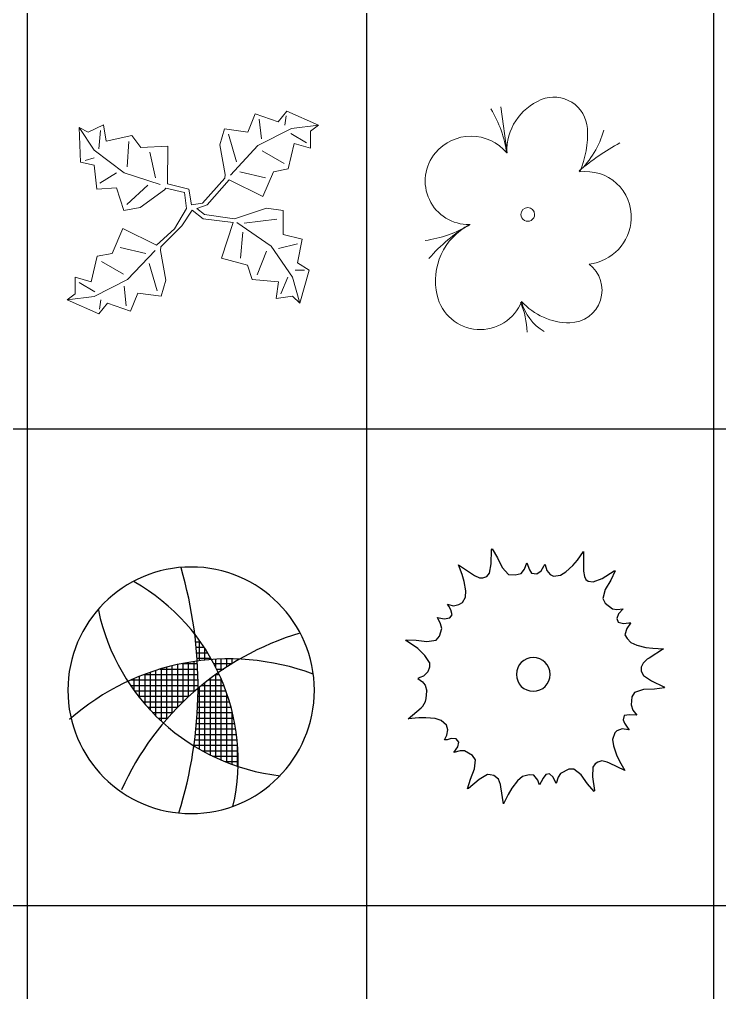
# Model space of a CAD drawing. Header units: inches. Extents: x 7658 to 73799, y 48 to 40262.
# Drawn here: x 32246 to 36501, y 19399 to 25311 of the extents above; entities that cross this region are included whole.
import ezdxf

# ---------------------------------------------------------------- set-up
doc = ezdxf.new("R2010")
doc.units = ezdxf.units.IN
doc.layers.add('www.cad-blocks.net', color=7, linetype='Continuous')

# ---------------------------------------------------------------- blocks, each defined once
blk = doc.blocks.new('A$C516926BB')
for p, q in [((20.9051, 38.5194), (20.9051, 0)), ((22.968, 38.5194), (22.968, 0)), ((25.0771, 38.5194), (25.0771, 0)), ((0, 22.1292), (62.4121, 22.1292)), ((0, 19.2339), (62.4121, 19.2339))]:
    blk.add_line(p, q)
blk = doc.blocks.new('A$C51233D82')
at = {"color": 0, "lineweight": 0}
blk.add_line((0.5, 1.0894), (0.46, 1.3692), dxfattribs=at)
for centre, major_axis, start_param, end_param in [((0.7832, 1.2237), (-0.1441, 0.1441), 3.987065, 5.883229), ((0.8332, 1.1004), (0.2381, 0.2381), 1.17084, 2.389061), ((-0.2105, 0.985), (0.5051, 0.5051), 5.639755, 6.043752), ((0.28, 0.9065), (-0.2005, 0.2005), 4.628094, 6.36748), ((0.5441, 1.3817), (0.3991, 0.3991), 4.696009, 5.218281), ((0.415, 1.2016), (0.4049, 0.4049), 5.086751, 5.557861), ((1.9024, -0.1586), (-1.0554, 1.0554), -0.2827, -0.081701), ((0.2661, 0.9182), (-0.1876, 0.1876), 0.084295, 2.370985), ((0.9784, 0.7002), (0.1946, 0.1946), 5.447061, 7.208644), ((0.6243, 0.7146), (-0.0294, 0.0294), 3.926991, 7.068583), ((0.6243, 0.7146), (0.0294, 0.0294), 2.356194, 5.497787), ((-0.0965, 1.2643), (-0.5052, 0.5052), 2.491681, 2.900251), ((0.7913, -0.2201), (0.719, 0.719), 1.323683, 1.641397), ((0.4493, 0.311), (0.273, 0.273), 1.268395, 2.585689), ((0.9639, 0.701), (-0.2049, 0.2049), 2.469289, 3.876264), ((0.8775, 0.2548), (0.1401, 0.1401), 3.939322, 6.423688), ((0.3357, 0.2845), (0.1905, 0.1905), 2.585689, 5.12575), ((0.1592, -0.0081), (0.3259, 0.3259), 5.515271, 5.917855), ((0.8769, 0.2605), (-0.2118, 0.2118), 1.034771, 1.817681), ((0.8752, 0.442), (0.2725, 0.2725), 3.080695, 3.939322)]:
    blk.add_ellipse(centre, major_axis=major_axis, ratio=1, start_param=start_param, end_param=end_param, dxfattribs=at)
blk = doc.blocks.new('A$C3068051E')
for p, q in [((0.7729, 1.0753), (0.7811, 1.0753)), ((0.7766, 1.0422), (0.8053, 1.0422)), ((0.7799, 1.0091), (0.8279, 1.0091)), ((0.7998, 0.9273), (0.7998, 1.0499)), ((0.7828, 0.9761), (0.8489, 0.9761)), ((0.8329, 0.931), (0.8329, 1.0015)), ((0.8659, 0.934), (0.8659, 0.9476)), ((0.6013, 0.5731), (0.6013, 0.8885)), ((0.6344, 0.61), (0.6344, 0.897)), ((0.6675, 0.6448), (0.6675, 0.9046)), ((0.6928, 0.9099), (0.7873, 0.9099)), ((0.7006, 0.6778), (0.7006, 0.9115)), ((0.7336, 0.7091), (0.7336, 0.9175)), ((0.7667, 0.7388), (0.7667, 0.9228)), ((0.7853, 0.943), (0.8686, 0.943)), ((0.8869, 0.9099), (0.9984, 0.9099)), ((0.899, 0.8868), (0.899, 0.9362)), ((0.9321, 0.8669), (0.9321, 0.9376)), ((0.9652, 0.8889), (0.9652, 0.9383)), ((0.9982, 0.9098), (0.9982, 0.9383)), ((1.0313, 0.9298), (1.0313, 0.9375)), ((0.436, 0.7025), (0.436, 0.8333)), ((0.4628, 0.8438), (0.7901, 0.8438)), ((0.469, 0.6626), (0.469, 0.8461)), ((0.5021, 0.6258), (0.5021, 0.858)), ((0.5352, 0.5917), (0.5352, 0.869)), ((0.5604, 0.8768), (0.7889, 0.8768)), ((0.5683, 0.56), (0.5683, 0.8792)), ((0.899, 0.3385), (0.899, 0.8437)), ((0.8991, 0.8438), (0.9198, 0.8438)), ((0.904, 0.8768), (0.9469, 0.8768)), ((0.3698, 0.7936), (0.3698, 0.8048)), ((0.3805, 0.7776), (0.7911, 0.7776)), ((0.3828, 0.8107), (0.7908, 0.8107)), ((0.4029, 0.7459), (0.4029, 0.8195)), ((0.8126, 0.7776), (0.948, 0.7776)), ((0.8329, 0.3715), (0.8329, 0.7939)), ((0.8545, 0.8107), (0.9345, 0.8107)), ((0.8659, 0.3544), (0.8659, 0.8194)), ((0.9321, 0.3238), (0.9321, 0.8163)), ((0.4039, 0.7446), (0.7733, 0.7446)), ((0.4289, 0.7115), (0.7362, 0.7115)), ((0.7905, 0.7115), (0.9719, 0.7115)), ((0.791, 0.7446), (0.9605, 0.7446)), ((0.7998, 0.3899), (0.7998, 0.767)), ((0.9652, 0.3101), (0.9652, 0.7313)), ((0.4556, 0.6784), (0.7012, 0.6784)), ((0.7895, 0.6784), (0.9823, 0.6784)), ((0.4843, 0.6453), (0.668, 0.6453)), ((0.515, 0.6123), (0.6365, 0.6123)), ((0.7864, 0.6123), (1.0001, 0.6123)), ((0.7882, 0.6453), (0.9917, 0.6453)), ((0.9982, 0.2975), (0.9982, 0.6199)), ((0.548, 0.5792), (0.6067, 0.5792)), ((0.7815, 0.5461), (1.0141, 0.5461)), ((0.7841, 0.5792), (1.0076, 0.5792)), ((0.7749, 0.48), (1.0244, 0.48)), ((0.7784, 0.513), (1.0197, 0.513)), ((0.7667, 0.4095), (0.7667, 0.4151)), ((0.7709, 0.4469), (1.0282, 0.4469)), ((0.7665, 0.4138), (1.0312, 0.4138)), ((0.8159, 0.3807), (1.0332, 0.3807)), ((1.0313, 0.286), (1.0313, 0.4119)), ((0.8797, 0.3477), (1.0344, 0.3477)), ((0.954, 0.3146), (1.0347, 0.3146))]:
    blk.add_line(p, q)
for centre, major_axis, start_param, end_param in [((0.749, 0.7479), (0.749, 0), 0, 6.283185), ((-1.7863, 0.7691), (2.5775, 0), -0.301903, 0.284066), ((-0.2169, 0.32), (1.2516, 0), -0.224312, 1.052619), ((1.4364, 1.4987), (-1.2786, 0), 0.208181, 1.455683), ((1.9128, -0.5704), (-1.74, 0), -1.277751, -0.421862), ((0.9797, -0.5204), (1.4588, 0), 1.213377, 2.297682)]:
    blk.add_ellipse(centre, major_axis=major_axis, ratio=1, start_param=start_param, end_param=end_param)
blk = doc.blocks.new('A$C412A6484')
for p, q in [((0.5186, 1.4575), (0.5207, 1.5419)), ((0.5207, 1.5419), (0.5237, 1.5478)), ((0.5237, 1.5478), (0.5559, 1.4942)), ((0.5559, 1.4942), (0.585, 1.4348)), ((1.0144, 1.4464), (1.0428, 1.4802)), ((1.0428, 1.4802), (1.0802, 1.5317)), ((1.0802, 1.5317), (1.0794, 1.4281)), ((0.3197, 1.4519), (0.4057, 1.3942)), ((0.3421, 1.3923), (0.3197, 1.4519)), ((0.5077, 1.3999), (0.5186, 1.4575)), ((0.585, 1.4348), (0.6232, 1.3931)), ((0.7001, 1.3996), (0.7208, 1.4243)), ((0.7208, 1.4243), (0.7354, 1.4631)), ((0.7354, 1.4631), (0.7522, 1.4203)), ((0.7522, 1.4203), (0.7625, 1.4005)), ((0.8228, 1.4154), (0.8382, 1.4433)), ((0.8382, 1.4433), (0.8442, 1.4551)), ((0.8442, 1.4551), (0.8457, 1.4506)), ((0.8457, 1.4506), (0.8568, 1.4165)), ((0.9726, 1.4082), (1.0144, 1.4464)), ((1.0794, 1.4281), (1.0793, 1.4133)), ((0.3547, 1.35), (0.3421, 1.3923)), ((0.4057, 1.3942), (0.418, 1.3859)), ((0.418, 1.3859), (0.4483, 1.3727)), ((0.4483, 1.3727), (0.4676, 1.3723)), ((0.4676, 1.3723), (0.4918, 1.3812)), ((0.4918, 1.3812), (0.5077, 1.3999)), ((0.6232, 1.3931), (0.6645, 1.3898)), ((0.6645, 1.3898), (0.7001, 1.3996)), ((0.7625, 1.4005), (0.7949, 1.397)), ((0.7949, 1.397), (0.8228, 1.4154)), ((0.8568, 1.4165), (0.8759, 1.3922)), ((0.8759, 1.3922), (0.8969, 1.3836)), ((0.8969, 1.3836), (0.9399, 1.3878)), ((0.9399, 1.3878), (0.9726, 1.4082)), ((1.0793, 1.4133), (1.0849, 1.3807)), ((1.0849, 1.3807), (1.0934, 1.362)), ((1.0934, 1.362), (1.1082, 1.3517)), ((1.1389, 1.3487), (1.1936, 1.3694)), ((1.1936, 1.3694), (1.2651, 1.4141)), ((1.2717, 1.4148), (1.2447, 1.3585)), ((1.2651, 1.4141), (1.2717, 1.4148)), ((0.3636, 1.2941), (0.3547, 1.35)), ((1.1082, 1.3517), (1.1389, 1.3487)), ((1.2113, 1.3014), (1.1975, 1.2466)), ((1.2447, 1.3585), (1.2113, 1.3014)), ((0.3431, 1.2216), (0.3626, 1.2555)), ((0.3626, 1.2555), (0.3636, 1.2941)), ((1.1975, 1.2466), (1.2107, 1.2181)), ((0.2603, 1.2011), (0.2538, 1.2127)), ((0.2538, 1.2127), (0.2583, 1.2114)), ((0.2583, 1.2114), (0.289, 1.2027)), ((0.2723, 1.1776), (0.2603, 1.2011)), ((0.289, 1.2027), (0.3215, 1.2101)), ((0.3215, 1.2101), (0.3431, 1.2216)), ((1.2107, 1.2181), (1.2547, 1.1831)), ((1.2547, 1.1831), (1.2817, 1.1795)), ((1.2817, 1.1795), (1.3212, 1.184)), ((1.3212, 1.184), (1.2913, 1.1539)), ((0.2096, 1.0928), (0.1928, 1.1323)), ((0.1928, 1.1323), (0.2322, 1.123)), ((0.2322, 1.123), (0.2669, 1.1301)), ((0.2669, 1.1301), (0.2809, 1.1473)), ((0.2809, 1.1473), (0.2723, 1.1776)), ((1.2913, 1.1539), (1.282, 1.1256)), ((1.282, 1.1256), (1.2907, 1.1041)), ((0.2176, 1.0637), (0.2096, 1.0928)), ((1.2907, 1.1041), (1.322, 1.0954)), ((1.322, 1.0954), (1.3545, 1.0983)), ((1.3425, 1.0644), (1.3316, 1.0257)), ((1.3648, 1.0961), (1.3425, 1.0644)), ((1.3545, 1.0983), (1.3677, 1.0998)), ((1.3677, 1.0998), (1.3648, 1.0961)), ((0.1838, 0.994), (0.2048, 1.0173)), ((0.2048, 1.0173), (0.2176, 1.0637)), ((1.3316, 1.0257), (1.344, 1.0038)), ((0.0033, 0.9903), (0, 0.9961)), ((0, 0.9961), (0.0624, 0.9935)), ((0.0725, 0.9421), (0.0033, 0.9903)), ((0.0624, 0.9935), (0.128, 0.9851)), ((0.128, 0.9851), (0.1838, 0.994)), ((1.344, 1.0038), (1.3677, 0.9794)), ((1.3677, 0.9794), (1.4029, 0.9634)), ((1.4029, 0.9634), (1.4577, 0.9496)), ((1.4577, 0.9496), (1.5016, 0.9446)), ((0.1146, 0.9014), (0.0725, 0.9421)), ((0.1433, 0.8589), (0.1146, 0.9014)), ((1.5652, 0.9418), (1.4783, 0.8853)), ((1.5016, 0.9446), (1.5652, 0.9418)), ((0.1438, 0.8288), (0.134, 0.8017)), ((0.1433, 0.8589), (0.1438, 0.8288)), ((1.4308, 0.8304), (1.4301, 0.8046)), ((1.4419, 0.8546), (1.4308, 0.8304)), ((1.4659, 0.8773), (1.4419, 0.8546)), ((1.4783, 0.8853), (1.4659, 0.8773)), ((0.1063, 0.7751), (0.0854, 0.7661)), ((0.134, 0.8017), (0.1063, 0.7751)), ((1.4301, 0.8046), (1.4435, 0.7791)), ((1.4435, 0.7791), (1.4917, 0.7458)), ((0.0854, 0.7661), (0.0731, 0.7612)), ((0.0731, 0.7612), (0.1016, 0.7406)), ((0.1016, 0.7406), (0.1065, 0.7332)), ((0.1065, 0.7332), (0.1171, 0.7197)), ((0.1171, 0.7197), (0.1273, 0.6845)), ((1.4917, 0.7458), (1.5679, 0.7095)), ((0.1237, 0.6395), (0.1273, 0.6845)), ((1.3903, 0.6764), (1.3734, 0.65)), ((1.444, 0.6943), (1.3903, 0.6764)), ((1.5101, 0.6968), (1.444, 0.6943)), ((1.572, 0.7044), (1.5101, 0.6968)), ((1.5679, 0.7095), (1.572, 0.7044)), ((0.0921, 0.5834), (0.1032, 0.5932)), ((0.1032, 0.5932), (0.1184, 0.6209)), ((0.1184, 0.6209), (0.1237, 0.6395)), ((1.3734, 0.65), (1.3691, 0.6009)), ((1.3691, 0.6009), (1.379, 0.5693)), ((0.0145, 0.5148), (0.0921, 0.5834)), ((1.3266, 0.5352), (1.321, 0.5096)), ((1.3596, 0.5407), (1.3266, 0.5352)), ((1.404, 0.5385), (1.3596, 0.5407)), ((1.379, 0.5693), (1.404, 0.5385)), ((0.0779, 0.5214), (0.0145, 0.5148)), ((0.122, 0.5228), (0.0779, 0.5214)), ((0.1783, 0.5173), (0.122, 0.5228)), ((0.2154, 0.5066), (0.1783, 0.5173)), ((0.2471, 0.4774), (0.2154, 0.5066)), ((0.2551, 0.449), (0.2471, 0.4774)), ((1.321, 0.5096), (1.3292, 0.4887)), ((1.3292, 0.4887), (1.3487, 0.4596)), ((0.2364, 0.3917), (0.2488, 0.4168)), ((0.2488, 0.4168), (0.2551, 0.449)), ((1.2703, 0.4302), (1.2566, 0.3892)), ((1.2813, 0.4426), (1.2703, 0.4302)), ((1.3137, 0.4543), (1.2813, 0.4426)), ((1.3523, 0.4498), (1.3137, 0.4543)), ((1.3487, 0.4596), (1.357, 0.4493)), ((1.357, 0.4493), (1.3523, 0.4498)), ((0.234, 0.3876), (0.2364, 0.3917)), ((0.2516, 0.3891), (0.234, 0.3876)), ((0.2757, 0.396), (0.2516, 0.3891)), ((0.3056, 0.394), (0.2757, 0.396)), ((0.322, 0.3747), (0.3056, 0.394)), ((0.3167, 0.3453), (0.322, 0.3747)), ((1.2566, 0.3892), (1.2619, 0.351)), ((0.2915, 0.3112), (0.3167, 0.3453)), ((0.3299, 0.3214), (0.2915, 0.3112)), ((0.3572, 0.3218), (0.3299, 0.3214)), ((0.4058, 0.2937), (0.3572, 0.3218)), ((1.2619, 0.351), (1.2798, 0.2974)), ((1.2798, 0.2974), (1.2992, 0.2577)), ((0.4231, 0.2674), (0.4058, 0.2937)), ((0.4176, 0.2112), (0.4231, 0.2674)), ((1.1503, 0.2422), (1.1362, 0.2226)), ((1.1663, 0.2525), (1.1503, 0.2422)), ((1.1912, 0.2596), (1.1663, 0.2525)), ((1.2232, 0.2515), (1.1912, 0.2596)), ((1.2367, 0.2454), (1.2232, 0.2515)), ((1.331, 0.2025), (1.2367, 0.2454)), ((1.2992, 0.2577), (1.331, 0.2025)), ((0.3929, 0.1498), (0.4176, 0.2112)), ((0.8501, 0.1784), (0.8334, 0.1559)), ((0.8723, 0.1823), (0.8501, 0.1784)), ((0.8953, 0.1605), (0.8723, 0.1823)), ((0.9399, 0.1845), (0.9255, 0.1613)), ((0.9898, 0.2102), (0.9399, 0.1845)), ((1.0212, 0.2106), (0.9898, 0.2102)), ((1.0656, 0.1756), (1.0212, 0.2106)), ((1.1362, 0.2226), (1.1348, 0.164)), ((0.3746, 0.0901), (0.3929, 0.1498)), ((0.4451, 0.1466), (0.3809, 0.0918)), ((0.4952, 0.177), (0.4451, 0.1466)), ((0.5126, 0.1754), (0.4952, 0.177)), ((0.5343, 0.1706), (0.5126, 0.1754)), ((0.5635, 0.1482), (0.5343, 0.1706)), ((0.5743, 0.117), (0.5635, 0.1482)), ((0.6787, 0.1392), (0.6437, 0.0948)), ((0.7077, 0.1647), (0.6787, 0.1392)), ((0.7495, 0.1757), (0.7077, 0.1647)), ((0.777, 0.1737), (0.7495, 0.1757)), ((0.8014, 0.143), (0.777, 0.1737)), ((0.8109, 0.1179), (0.8014, 0.143)), ((0.823, 0.1338), (0.813, 0.1138)), ((0.8334, 0.1559), (0.823, 0.1338)), ((0.9134, 0.1234), (0.8953, 0.1605)), ((0.9255, 0.1613), (0.9134, 0.1234)), ((1.1039, 0.1217), (1.0656, 0.1756)), ((1.1443, 0.0741), (1.1039, 0.1217)), ((1.1348, 0.164), (1.1463, 0.0804)), ((0.3809, 0.0918), (0.3746, 0.0901)), ((0.5766, 0.1023), (0.5743, 0.117)), ((0.5925, 0), (0.5766, 0.1023)), ((0.6437, 0.0948), (0.6211, 0.0569)), ((0.813, 0.1138), (0.8109, 0.1179)), ((1.1463, 0.0804), (1.1443, 0.0741)), ((0.6211, 0.0569), (0.5925, 0))]:
    blk.add_line(p, q)
blk.add_ellipse((0.774, 0.7857), major_axis=(-0.0726, 0.0726), ratio=1, start_param=3.926991, end_param=10.210176)
blk = doc.blocks.new('A$C16224ED7')
at = {"color": 0, "lineweight": 0}
for p, q in [((1.0981, 1.1048), (1.1428, 1.2151)), ((1.1428, 1.2151), (1.2817, 1.1664)), ((1.2817, 1.1664), (1.3346, 1.2319)), ((1.3306, 1.2033), (1.3226, 1.1461)), ((1.3346, 1.2319), (1.5267, 1.1466)), ((0.0738, 1.1328), (0.1284, 1.105)), ((0.0813, 0.9228), (0.0738, 1.1328)), ((0.0738, 1.1328), (0.1641, 0.9952)), ((0.1284, 1.105), (0.22, 1.1499)), ((0.22, 1.1499), (0.2375, 1.0494)), ((0.9268, 1.0268), (0.9552, 1.1249)), ((0.9552, 1.1249), (1.0981, 1.1048)), ((1.3634, 1.1258), (1.1595, 1.0232)), ((1.1673, 1.1825), (1.1799, 1.0641)), ((1.5267, 1.1466), (1.3634, 1.1258)), ((1.5267, 1.1466), (1.4778, 1.1097)), ((0.1915, 1.0041), (0.2015, 1.1136)), ((0.2375, 1.0494), (0.393, 1.0847)), ((0.393, 1.0847), (0.4472, 1.0113)), ((0.9797, 1.0922), (1.0291, 0.925)), ((1.3594, 1.0972), (1.4535, 1.0402)), ((1.4778, 1.1097), (1.478, 1.0076)), ((0.3745, 1.0483), (0.3641, 0.8932)), ((0.4472, 1.0113), (0.6116, 1.0192)), ((0.6116, 1.0192), (0.6099, 0.7909)), ((0.9268, 1.0268), (0.9599, 0.8472)), ((1.1595, 1.0232), (0.9919, 0.8439)), ((1.38, 1.036), (1.3436, 0.8808)), ((1.478, 1.0076), (1.38, 1.036)), ((0.1088, 0.9317), (0.1637, 0.9495)), ((0.1641, 0.9952), (0.3456, 0.8568)), ((0.5371, 0.828), (0.5018, 0.9835)), ((1.319, 0.9134), (1.1841, 0.9906)), ((0.1634, 0.9039), (0.0813, 0.9228)), ((0.1805, 0.7577), (0.1634, 0.9039)), ((0.199, 0.794), (0.3, 0.8572)), ((0.3456, 0.8568), (0.5641, 0.7862)), ((0.9571, 0.824), (0.9599, 0.8472)), ((1.0497, 0.8638), (1.2049, 0.8274)), ((1.2538, 0.8642), (1.1888, 0.713)), ((1.3436, 0.8808), (1.2538, 0.8642)), ((0.3624, 0.665), (0.4911, 0.7827)), ((0.6099, 0.7909), (0.7385, 0.7588)), ((0.8216, 0.6736), (0.9571, 0.824)), ((0.9844, 0.8146), (0.8506, 0.6629)), ((1.1888, 0.713), (0.9844, 0.8146)), ((0.2993, 0.7659), (0.1805, 0.7577)), ((0.3439, 0.6286), (0.2993, 0.7659)), ((0.4444, 0.6461), (0.5913, 0.7545)), ((0.5913, 0.7545), (0.6005, 0.7636)), ((0.6005, 0.7636), (0.7136, 0.7375)), ((0.7136, 0.7375), (0.726, 0.6416)), ((0.7136, 0.7375), (0.7136, 0.7375)), ((0.7385, 0.7588), (0.7551, 0.6629)), ((0.7551, 0.6629), (0.8216, 0.6736)), ((0.8506, 0.6629), (0.7883, 0.6416)), ((0.4444, 0.6461), (0.3439, 0.6286)), ((0.6528, 0.5166), (0.726, 0.6416)), ((0.697, 0.5351), (0.7593, 0.631)), ((0.7593, 0.631), (0.8269, 0.5788)), ((0.7883, 0.6416), (0.834, 0.6043)), ((0.834, 0.6043), (1.0168, 0.5777)), ((1.2113, 0.6421), (1.0168, 0.5777)), ((1.2113, 0.6421), (1.3124, 0.6277)), ((1.3124, 0.6277), (1.3124, 0.4833)), ((0.5696, 0.4079), (0.697, 0.5351)), ((0.8269, 0.5788), (1.0092, 0.5555)), ((0.9371, 0.3389), (1.0092, 0.5555)), ((1.2402, 0.4111), (1.03, 0.5549)), ((1.0764, 0.5521), (1.2741, 0.5756)), ((0.2729, 0.3676), (0.3379, 0.5189)), ((0.3379, 0.5189), (0.5423, 0.4173)), ((0.6528, 0.5166), (0.5423, 0.4173)), ((1.067, 0.4977), (1.0526, 0.3389)), ((1.3124, 0.4833), (1.4279, 0.4544)), ((1.399, 0.4256), (1.2835, 0.3967)), ((1.4279, 0.4544), (1.399, 0.3101)), ((0.1831, 0.3511), (0.2729, 0.3676)), ((0.4771, 0.3681), (0.3218, 0.4045)), ((0.3672, 0.2086), (0.535, 0.386)), ((0.5668, 0.3846), (0.5696, 0.4079)), ((0.5999, 0.2051), (0.5668, 0.3846)), ((1.1536, 0.2379), (1.2113, 0.3822)), ((1.3701, 0.2235), (1.2402, 0.4111)), ((0.1467, 0.1959), (0.1831, 0.3511)), ((0.2077, 0.3185), (0.3426, 0.2412)), ((0.547, 0.1396), (0.4976, 0.3069)), ((1.0959, 0.2956), (0.9371, 0.3389)), ((1.1247, 0.209), (1.0959, 0.2956)), ((1.399, 0.3101), (1.4712, 0.2668)), ((1.4423, 0.2668), (1.3846, 0.2668)), ((1.4712, 0.2668), (1.4134, 0.0647)), ((0.0489, 0.1222), (0.0487, 0.2242)), ((0.0487, 0.2242), (0.1467, 0.1959)), ((0.1673, 0.1347), (0.0733, 0.1916)), ((0.1633, 0.1061), (0.3672, 0.2086)), ((0.5999, 0.2051), (0.5716, 0.107)), ((1.2835, 0.1946), (1.1247, 0.209)), ((1.2691, 0.0935), (1.2835, 0.1946)), ((1.3413, 0.2235), (1.298, 0.1224)), ((1.4134, 0.0647), (1.3701, 0.2235)), ((0, 0.0853), (0.0489, 0.1222)), ((0.3594, 0.0494), (0.3469, 0.1678)), ((0.4286, 0.1271), (0.384, 0.0168)), ((0.5716, 0.107), (0.4286, 0.1271)), ((0, 0.0853), (0.1633, 0.1061)), ((0.1921, 0), (0, 0.0853)), ((0.245, 0.0654), (0.1921, 0)), ((0.1961, 0.0286), (0.2041, 0.0858)), ((0.384, 0.0168), (0.245, 0.0654)), ((1.3701, 0.108), (1.2691, 0.0935)), ((1.4134, 0.0647), (1.3701, 0.108))]:
    blk.add_line(p, q, dxfattribs=at)

msp = doc.modelspace()

# ---------------------------------------------------------------- block references
at = {"xscale": 1000, "yscale": 1000, "zscale": 1000}
for name, p in [('A$C51233D82', (34710.8, 23411.8)), ('A$C16224ED7', (32536, 23521.9)), ('A$C412A6484', (34594.4, 20546)), ('A$C3068051E', (32540.1, 20487.3))]:
    msp.add_blockref(name, p, dxfattribs=at)
at = {"layer": 'www.cad-blocks.net', "color": 155, "true_color": 0x546d8e, "xscale": 1000, "yscale": 1000, "zscale": 1000}
msp.add_blockref('A$C516926BB', (11386.7, 694.4), dxfattribs=at)

doc.saveas('drawing.dxf')
